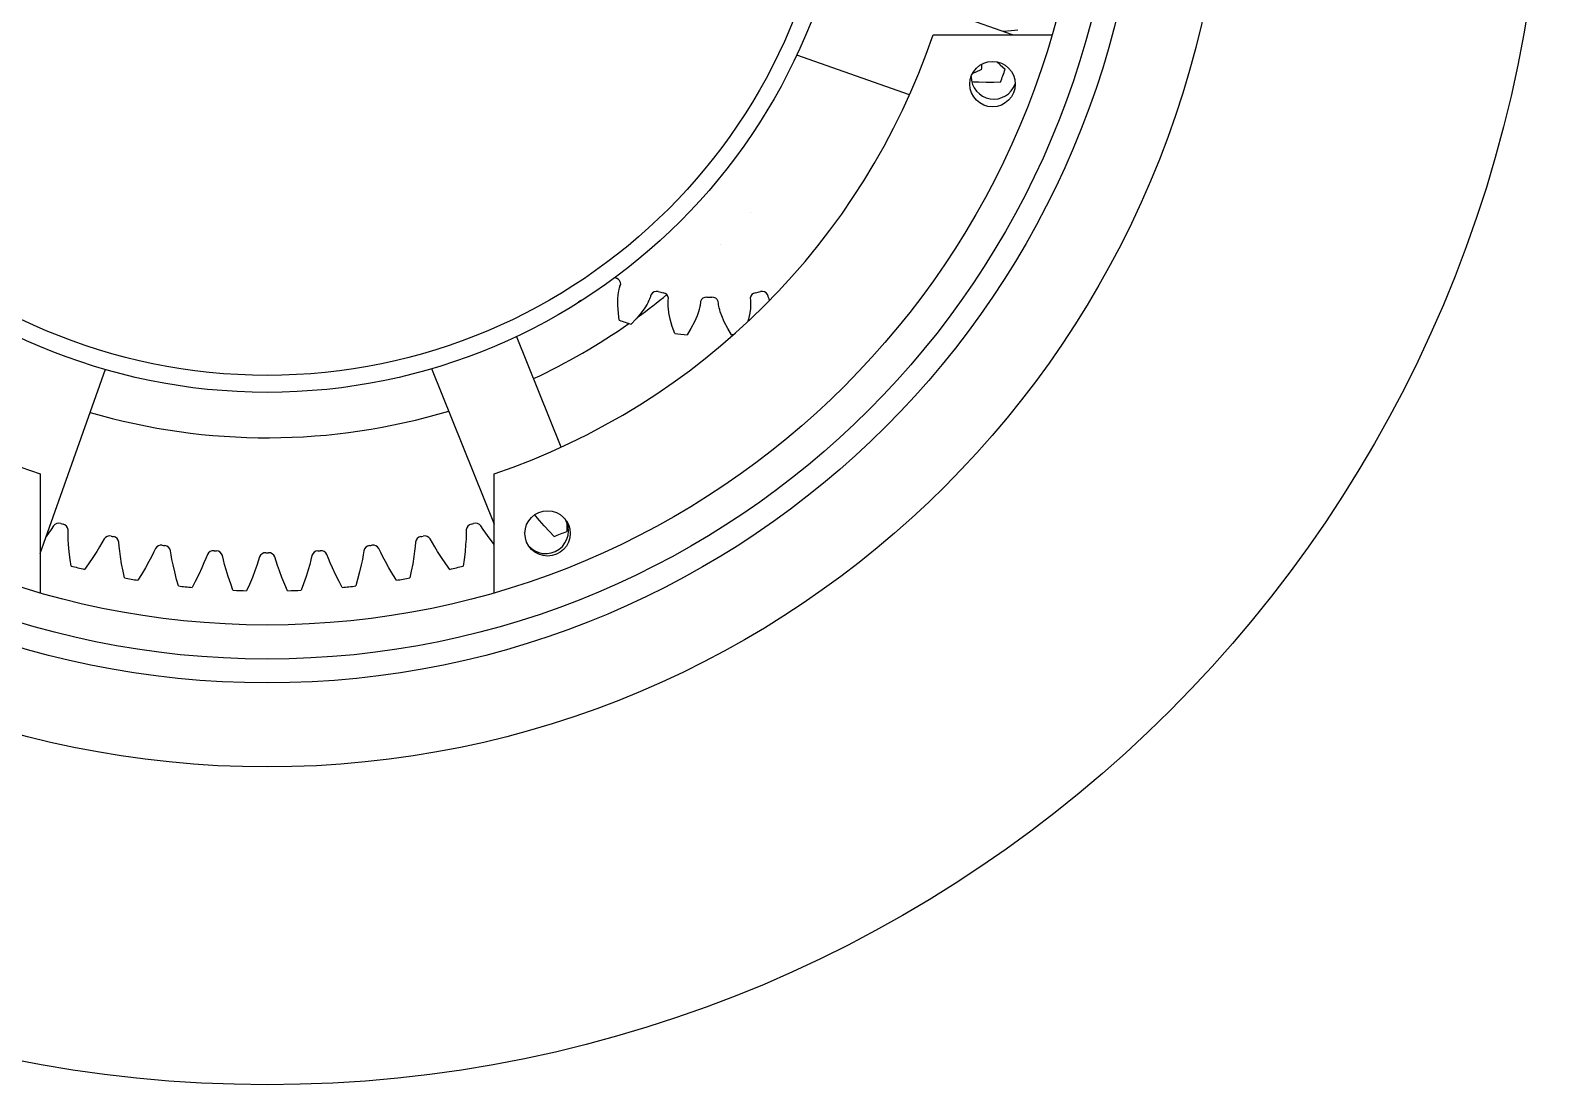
# Model space of a CAD drawing. Extents: x -3282 to 4846, y -1718 to 1845.
# Drawn here: x -2934.1 to -2667.4, y -1665.5 to -1479.7 of the extents above; entities that cross this region are included whole.
import ezdxf

# ---------------------------------------------------------------- set-up
doc = ezdxf.new("R2010")
doc.units = 0
doc.layers.get('0').update_dxf_attribs({"linetype": 'CONTINUOUS'})

msp = doc.modelspace()

# ---------------------------------------------------------------- linework, layer by layer
at = {"color": 4}
for p, q in [((-2761.011142, -1480.539019), (-2793.469324, -1469.057204)), ((-2775.024307, -1480.539019), (-2754.066666, -1480.539019)), ((-2799.087287, -1484.041464), (-2779.212503, -1491.072005)), ((-2840.602554, -1553.168205), (-2848.441005, -1533.642418)), ((-2932.395513, -1571.92339), (-2920.913698, -1539.465208)), ((-2863.402432, -1539.32115), (-2852.395513, -1566.739675)), ((-2932.395513, -1557.910225), (-2932.395513, -1578.867866)), ((-2852.395513, -1578.867866), (-2852.395513, -1557.910225))]:
    msp.add_line(p, q, dxfattribs=at)
at = {"color": 6}
for p, q in [((-2761.259795, -1479.859126), (-2762.619932, -1479.968973)), ((-2760.078471, -1479.734045), (-2761.259795, -1479.859126)), ((-2763.79171, -1485.294306), (-2763.19271, -1485.808025)), ((-2767.623707, -1487.190672), (-2768.088941, -1487.373766)), ((-2766.462913, -1486.643969), (-2767.623707, -1487.190672)), ((-2763.19271, -1485.808025), (-2762.310519, -1486.603582)), ((-2767.921912, -1488.864205), (-2768.189594, -1488.847293)), ((-2766.955353, -1488.904473), (-2767.921914, -1488.864205)), ((-2765.686554, -1488.925611), (-2766.955353, -1488.904473)), ((-2764.322067, -1488.910909), (-2765.686554, -1488.925611)), ((-2763.134895, -1488.868538), (-2764.322067, -1488.910909)), ((-2830.465561, -1526.006098), (-2830.405886, -1525.631151)), ((-2830.405886, -1525.631151), (-2830.404233, -1525.622)), ((-2830.404233, -1525.622), (-2830.360714, -1525.399445)), ((-2830.360714, -1525.399445), (-2830.345087, -1525.327124)), ((-2830.345087, -1525.327124), (-2830.288339, -1525.092333)), ((-2830.288339, -1525.092333), (-2830.240833, -1524.925178)), ((-2830.240833, -1524.925178), (-2830.215039, -1524.845139)), ((-2830.215041, -1524.845146), (-2830.087394, -1524.520717)), ((-2837.086138, -1527.370814), (-2837.491469, -1527.652325)), ((-2830.577519, -1528.212715), (-2830.564334, -1527.082397)), ((-2830.49516, -1529.56615), (-2830.577519, -1528.212715)), ((-2830.564334, -1527.082397), (-2830.50527, -1526.324099)), ((-2830.50527, -1526.324099), (-2830.465561, -1526.006098)), ((-2825.439718, -1527.969994), (-2825.837652, -1528.618189)), ((-2825.246847, -1527.617242), (-2825.43972, -1527.969998)), ((-2825.212528, -1527.551002), (-2825.246847, -1527.617242)), ((-2825.108776, -1527.342596), (-2825.212528, -1527.551002)), ((-2825.056233, -1527.231484), (-2825.108776, -1527.342596)), ((-2825.013172, -1527.136972), (-2825.056233, -1527.231484)), ((-2824.927798, -1526.937771), (-2825.013172, -1527.136972)), ((-2824.923907, -1526.928227), (-2824.927798, -1526.937771)), ((-2824.841019, -1526.710556), (-2824.923907, -1526.928227)), ((-2824.805213, -1526.602906), (-2824.841019, -1526.710556)), ((-2824.717787, -1526.265408), (-2824.805213, -1526.602906)), ((-2821.725649, -1527.835752), (-2821.725399, -1527.761761)), ((-2821.721945, -1528.062491), (-2821.725649, -1527.835752)), ((-2821.725399, -1527.761761), (-2821.718707, -1527.520303)), ((-2821.72166, -1528.071786), (-2821.721945, -1528.062491)), ((-2821.702074, -1528.450946), (-2821.72166, -1528.071786)), ((-2821.718707, -1527.520303), (-2821.706993, -1527.346924)), ((-2821.706993, -1527.346924), (-2821.698404, -1527.263271)), ((-2821.6748, -1528.770254), (-2821.702074, -1528.450946)), ((-2821.698404, -1527.263278), (-2821.640999, -1526.9194)), ((-2816.133711, -1528.423493), (-2816.156181, -1528.524893)), ((-2816.091619, -1528.210894), (-2816.133711, -1528.423493)), ((-2816.089797, -1528.20075), (-2816.091619, -1528.210894)), ((-2816.053977, -1527.970603), (-2816.089797, -1528.20075)), ((-2816.041335, -1527.85786), (-2816.053977, -1527.970603)), ((-2816.02599, -1527.509561), (-2816.041335, -1527.85786)), ((-2812.865119, -1527.85786), (-2812.880464, -1527.509561)), ((-2812.856129, -1527.941464), (-2812.865119, -1527.857853)), ((-2812.831539, -1528.11349), (-2812.856129, -1527.941464)), ((-2812.787883, -1528.351063), (-2812.831539, -1528.11349)), ((-2812.772744, -1528.423489), (-2812.787883, -1528.351063)), ((-2812.721979, -1528.644503), (-2812.772744, -1528.423489)), ((-2807.265455, -1526.9194), (-2807.208049, -1527.263278)), ((-2807.198934, -1528.36955), (-2807.231654, -1528.770256)), ((-2807.208049, -1527.263278), (-2807.196975, -1527.376186)), ((-2807.194525, -1528.295077), (-2807.198934, -1528.36955)), ((-2807.196975, -1527.376186), (-2807.184162, -1527.608751)), ((-2807.184508, -1528.062489), (-2807.194525, -1528.295077)), ((-2807.181701, -1527.939613), (-2807.184508, -1528.062489)), ((-2807.184162, -1527.608751), (-2807.183834, -1527.619052)), ((-2807.183834, -1527.619052), (-2807.180804, -1527.835757)), ((-2807.180804, -1527.835757), (-2807.181701, -1527.939613)), ((-2804.101241, -1526.602906), (-2804.188666, -1526.265408)), ((-2804.075065, -1526.682813), (-2804.101243, -1526.602899)), ((-2804.015247, -1526.845968), (-2804.075065, -1526.682813)), ((-2803.92315, -1527.069273), (-2804.015247, -1526.845968)), ((-2803.893284, -1527.136968), (-2803.92315, -1527.069273)), ((-2803.826603, -1527.280384), (-2803.893284, -1527.136968)), ((-2830.333919, -1530.839071), (-2830.49516, -1529.56615)), ((-2827.353528, -1530.586928), (-2828.23218, -1531.521968)), ((-2826.491369, -1529.540385), (-2827.353528, -1530.586928)), ((-2825.837652, -1528.618189), (-2826.491369, -1529.540385)), ((-2821.574914, -1529.524262), (-2821.674799, -1528.770255)), ((-2821.352804, -1530.632621), (-2821.574914, -1529.524262)), ((-2820.99085, -1531.939357), (-2821.352804, -1530.632621)), ((-2817.079909, -1531.081721), (-2817.705639, -1532.284646)), ((-2816.632211, -1530.043761), (-2817.079909, -1531.081721)), ((-2816.377741, -1529.326995), (-2816.632211, -1530.043761)), ((-2816.262426, -1528.941852), (-2816.377742, -1529.326999)), ((-2816.242629, -1528.869923), (-2816.262426, -1528.941852)), ((-2816.184474, -1528.644501), (-2816.242629, -1528.869923)), ((-2816.156181, -1528.524893), (-2816.184474, -1528.644501)), ((-2812.719767, -1528.653536), (-2812.721979, -1528.644503)), ((-2812.621778, -1529.020338), (-2812.719767, -1528.653536)), ((-2812.528712, -1529.326998), (-2812.621778, -1529.020338)), ((-2812.274242, -1530.043761), (-2812.528711, -1529.326998)), ((-2811.826545, -1531.081721), (-2812.274242, -1530.043761)), ((-2811.200814, -1532.284646), (-2811.826545, -1531.081721)), ((-2807.553649, -1530.632621), (-2807.65467, -1530.997328)), ((-2807.331539, -1529.524262), (-2807.553649, -1530.632621)), ((-2807.231654, -1528.770252), (-2807.331539, -1529.524262)), ((-2820.568478, -1533.150937), (-2820.99085, -1531.939357)), ((-2817.705639, -1532.284646), (-2818.370684, -1533.381936)), ((-2810.53577, -1533.381935), (-2811.200814, -1532.284646)), ((-2845.019029, -1565.376793), (-2845.238704, -1565.099483)), ((-2844.4022, -1566.122031), (-2845.01903, -1565.376791)), ((-2930.948346, -1568.377509), (-2931.329334, -1568.909385)), ((-2930.482666, -1567.697016), (-2930.948348, -1568.377511)), ((-2930.059964, -1567.051427), (-2930.482666, -1567.697016)), ((-2927.479248, -1568.558233), (-2927.495609, -1567.786749)), ((-2857.295417, -1567.786744), (-2857.311778, -1568.558232)), ((-2854.30836, -1567.697017), (-2854.731059, -1567.051431)), ((-2853.842679, -1568.377511), (-2854.30836, -1567.697017)), ((-2853.279337, -1569.163961), (-2853.84268, -1568.377509)), ((-2843.568916, -1567.079076), (-2844.4022, -1566.122031)), ((-2842.644971, -1568.08325), (-2843.568916, -1567.079076)), ((-2841.81911, -1568.937139), (-2842.644971, -1568.08325)), ((-2839.593604, -1566.423182), (-2839.583391, -1566.846291)), ((-2839.583391, -1566.846291), (-2839.584304, -1568.034219)), ((-2927.444935, -1569.382098), (-2927.479248, -1568.558233)), ((-2927.383949, -1570.347571), (-2927.444935, -1569.382096)), ((-2927.272346, -1571.611629), (-2927.383949, -1570.347571)), ((-2921.936871, -1570.755411), (-2922.443983, -1571.579247)), ((-2921.519794, -1570.044091), (-2921.936872, -1570.755413)), ((-2921.143156, -1569.370589), (-2921.519794, -1570.044091)), ((-2918.463617, -1570.693702), (-2918.533754, -1569.925239)), ((-2918.371917, -1571.513167), (-2918.463617, -1570.693702)), ((-2912.086292, -1571.062095), (-2912.415031, -1571.76023)), ((-2872.375994, -1571.760231), (-2872.704731, -1571.0621)), ((-2866.327409, -1570.693702), (-2866.419109, -1571.513167)), ((-2866.257271, -1569.925234), (-2866.327409, -1570.693702)), ((-2863.271232, -1570.044092), (-2863.647867, -1569.370593)), ((-2862.854154, -1570.755413), (-2863.271232, -1570.044092)), ((-2862.347045, -1571.579244), (-2862.854155, -1570.75541)), ((-2857.407077, -1570.347575), (-2857.518677, -1571.611599)), ((-2857.346091, -1569.382096), (-2857.407077, -1570.347575)), ((-2857.311778, -1568.558232), (-2857.346091, -1569.382098)), ((-2852.514843, -1570.176802), (-2853.279337, -1569.163961)), ((-2852.395513, -1570.326192), (-2852.514843, -1570.176802)), ((-2927.115097, -1572.967104), (-2927.272346, -1571.611629)), ((-2926.948865, -1574.143344), (-2927.115097, -1572.967104)), ((-2923.911161, -1573.765935), (-2924.610146, -1574.726452)), ((-2923.135944, -1572.64292), (-2923.911161, -1573.765935)), ((-2922.443983, -1571.579247), (-2923.135944, -1572.64292)), ((-2918.243732, -1572.472034), (-2918.371918, -1571.513165)), ((-2918.044224, -1573.725228), (-2918.243732, -1572.472034)), ((-2917.792805, -1575.066432), (-2918.044224, -1573.725228)), ((-2913.229883, -1573.356114), (-2913.845959, -1574.465466)), ((-2912.781474, -1572.498911), (-2913.229883, -1573.356114)), ((-2912.415031, -1571.76023), (-2912.781475, -1572.498913)), ((-2909.320984, -1572.195071), (-2909.444556, -1571.433372)), ((-2909.172345, -1573.006143), (-2909.320984, -1572.195071)), ((-2908.977585, -1573.953733), (-2909.172346, -1573.006141)), ((-2903.526758, -1573.599516), (-2903.914279, -1574.485911)), ((-2903.212736, -1572.837073), (-2903.526759, -1573.599518)), ((-2902.933497, -1572.117707), (-2903.212736, -1572.837073)), ((-2900.095893, -1573.055025), (-2900.272297, -1572.303801)), ((-2899.891038, -1573.853752), (-2900.095893, -1573.055025)), ((-2893.95774, -1573.269373), (-2894.217812, -1574.051866)), ((-2893.729361, -1572.532281), (-2893.95774, -1573.269373)), ((-2890.833286, -1573.269374), (-2891.061663, -1572.532286)), ((-2890.573214, -1574.051866), (-2890.833286, -1573.269374)), ((-2884.695133, -1573.055024), (-2884.899988, -1573.853752)), ((-2884.518728, -1572.303796), (-2884.695133, -1573.055024)), ((-2881.57829, -1572.837074), (-2881.857527, -1572.117712)), ((-2881.264268, -1573.599518), (-2881.57829, -1572.837074)), ((-2880.876749, -1574.485908), (-2881.264269, -1573.599516)), ((-2875.61868, -1573.006141), (-2875.813441, -1573.953736)), ((-2875.470042, -1572.19507), (-2875.618681, -1573.006143)), ((-2875.346469, -1571.433367), (-2875.470042, -1572.19507)), ((-2872.009551, -1572.498913), (-2872.375994, -1571.760231)), ((-2871.561145, -1573.356111), (-2872.009553, -1572.498911)), ((-2870.945051, -1574.465493), (-2871.561145, -1573.356111)), ((-2866.746797, -1573.725198), (-2866.998221, -1575.066432)), ((-2866.547294, -1572.472038), (-2866.746797, -1573.725198)), ((-2866.419108, -1571.513165), (-2866.547294, -1572.472038)), ((-2861.655065, -1572.642946), (-2862.347045, -1571.579244)), ((-2860.879865, -1573.765935), (-2861.655065, -1572.642946)), ((-2860.18088, -1574.726452), (-2860.879865, -1573.765935)), ((-2857.67593, -1572.967104), (-2857.842161, -1574.143344)), ((-2857.518677, -1571.611599), (-2857.67593, -1572.967104)), ((-2917.544928, -1576.22821), (-2917.792805, -1575.066432)), ((-2914.54095, -1575.639822), (-2915.17123, -1576.646757)), ((-2913.845959, -1574.465466), (-2914.54095, -1575.639822)), ((-2908.691145, -1575.189957), (-2908.977585, -1573.953733)), ((-2908.346781, -1576.510355), (-2908.691145, -1575.189957)), ((-2904.45147, -1575.635535), (-2905.062849, -1576.85551)), ((-2903.914279, -1574.485911), (-2904.45147, -1575.635535)), ((-2899.630652, -1574.785448), (-2899.891039, -1573.85375)), ((-2899.258675, -1575.99868), (-2899.630652, -1574.785448)), ((-2898.823043, -1577.29184), (-2899.258675, -1575.99868)), ((-2894.998246, -1576.147428), (-2895.523035, -1577.407079)), ((-2894.542557, -1574.963131), (-2894.998246, -1576.147428)), ((-2894.217811, -1574.051864), (-2894.542557, -1574.963131)), ((-2890.24847, -1574.963128), (-2890.573215, -1574.051864)), ((-2889.792768, -1576.147457), (-2890.24847, -1574.963128)), ((-2889.267991, -1577.407079), (-2889.792768, -1576.147457)), ((-2885.532342, -1575.99865), (-2885.967983, -1577.29184)), ((-2885.160375, -1574.785451), (-2885.532342, -1575.99865)), ((-2884.899987, -1573.85375), (-2885.160375, -1574.785451)), ((-2880.339542, -1575.635563), (-2880.876749, -1574.485908)), ((-2879.728177, -1576.85551), (-2880.339542, -1575.635563)), ((-2876.099874, -1575.189927), (-2876.444245, -1576.510355)), ((-2875.813441, -1573.953736), (-2876.099874, -1575.189927)), ((-2870.250076, -1575.639822), (-2870.945051, -1574.465493)), ((-2869.619796, -1576.646757), (-2870.250076, -1575.639822)), ((-2866.998221, -1575.066432), (-2867.246098, -1576.22821)), ((-2908.018466, -1577.652013), (-2908.346781, -1576.510355)), ((-2905.062849, -1576.85551), (-2905.621354, -1577.903959)), ((-2898.41589, -1578.407815), (-2898.823043, -1577.29184)), ((-2895.523035, -1577.407079), (-2896.007043, -1578.491933)), ((-2888.783983, -1578.491933), (-2889.267991, -1577.407079)), ((-2885.967983, -1577.29184), (-2886.375136, -1578.407815)), ((-2879.169672, -1577.90396), (-2879.728177, -1576.85551)), ((-2876.444245, -1576.510355), (-2876.77256, -1577.652013))]:
    msp.add_line(p, q, dxfattribs=at)
for p, q in [((-2807.266768, -1511.771713), (-2807.265839, -1511.770603)), ((-2812.475331, -1517.569951), (-2812.474122, -1517.568697))]:
    msp.add_line(p, q)
msp.add_circle((-2892.395513, -1440.539019), 225)
for radius in [169, 154.196077]:
    msp.add_circle((-2892.395513, -1440.539019), radius, dxfattribs=at)
at = {"color": 4}
for centre, radius in [((-2892.395513, -1440.539019), 150), ((-2892.395513, -1440.539019), 144), ((-2892.395513, -1440.539019), 103), ((-2892.395513, -1440.539019), 100), ((-2764.543444, -1489.221694), 4), ((-2842.97021, -1568.391088), 4)]:
    msp.add_circle(centre, radius, dxfattribs=at)
for centre, radius, start, end in [((-2892.395513, -1440.539019), 124, 198.819063, 251.180937), ((-2892.395513, -1440.539019), 124, 288.819063, 341.180937), ((-2764.314581, -1487.856238), 4, 180.463829, 340.519186), ((-2843.290936, -1567.945396), 4, 219.809971, 31.972818), ((-2843.290936, -1567.945396), 4, 182.908925, 182.943691)]:
    msp.add_arc(centre, radius, start, end, dxfattribs=at)
at = {"color": 6}
for centre, radius, start, end in [((-2814.450194, -1485.539019), 48, 358.680946, 359.799158), ((-2892.395344, -1440.53908), 138, 339.499628, 340.500372), ((-2814.453227, -1485.539019), 41.25, 246.175636, 246.625272), ((-2831.210655, -1524.458198), 1.125, 356.814253, 69.619877), ((-2823.772302, -1526.875065), 1.125, 74.380123, 147.185747), ((-2814.453227, -1485.539019), 41.25, 257.374728, 258.625272), ((-2814.453227, -1485.539019), 41.25, 281.374728, 282.625272), ((-2805.134152, -1526.875065), 1.125, 32.814253, 105.619877), ((-2814.454743, -1485.541645), 48, 241.284873, 241.319054), ((-2822.752713, -1527.091785), 1.125, 8.814253, 81.619877), ((-2814.97441, -1527.909318), 1.125, 86.380123, 159.185747), ((-2814.453227, -1485.539019), 41.25, 269.374728, 270.625272), ((-2813.932043, -1527.909318), 1.125, 20.814253, 93.619877), ((-2806.15374, -1527.091785), 1.125, 98.380123, 171.185747), ((-2814.454164, -1485.541903), 48, 250.680946, 253.319054), ((-2814.453544, -1485.542035), 48, 262.680946, 265.319054), ((-2814.45291, -1485.542035), 48, 274.680946, 275.105779), ((-2929.146689, -1567.708355), 1.125, 70.7388, 144.272087), ((-2892.395513, -1440.539019), 131.25, 253.907943, 254.092057), ((-2928.618229, -1567.859888), 1.125, 3.727634, 77.261213), ((-2856.172797, -1567.859888), 1.125, 102.7388, 176.272087), ((-2892.395513, -1440.539019), 131.25, 285.907943, 286.092057), ((-2855.644337, -1567.708355), 1.125, 35.727634, 109.261213), ((-2892.395446, -1440.539186), 138, 291.499628, 292.500372), ((-2920.186281, -1569.962209), 1.125, 74.7388, 148.272087), ((-2892.395513, -1440.539019), 131.25, 257.907943, 258.092057), ((-2919.648537, -1570.07651), 1.125, 7.727634, 81.261213), ((-2911.090478, -1571.585527), 1.125, 78.7388, 152.272087), ((-2892.395513, -1440.539019), 131.25, 261.907943, 262.092057), ((-2910.546072, -1571.662038), 1.125, 11.727634, 85.261213), ((-2874.244954, -1571.662038), 1.125, 94.7388, 168.272087), ((-2892.395513, -1440.539019), 131.25, 277.907943, 278.092057), ((-2873.700547, -1571.585527), 1.125, 27.727634, 101.261213), ((-2865.142489, -1570.07651), 1.125, 98.7388, 172.272087), ((-2892.395513, -1440.539019), 131.25, 281.907943, 282.092057), ((-2864.604745, -1569.962209), 1.125, 31.727634, 105.261213), ((-2901.903596, -1572.570399), 1.125, 82.7388, 156.272087), ((-2892.395513, -1440.539019), 131.25, 265.907943, 266.092057), ((-2901.355178, -1572.608748), 1.125, 15.727634, 89.261213), ((-2892.670391, -1572.912028), 1.125, 86.7388, 160.272087), ((-2892.395513, -1440.539019), 131.25, 269.907943, 270.092057), ((-2892.120634, -1572.912028), 1.125, 19.727634, 93.261213), ((-2883.435847, -1572.608748), 1.125, 90.7388, 164.272087), ((-2892.395513, -1440.539019), 131.25, 273.907943, 274.092057), ((-2882.88743, -1572.570399), 1.125, 23.727634, 97.261213), ((-2892.395557, -1440.539193), 138, 255.499628, 256.500372), ((-2892.395544, -1440.539196), 138, 259.499628, 260.500372), ((-2892.395482, -1440.539196), 138, 279.499628, 280.500372), ((-2892.39547, -1440.539193), 138, 283.499628, 284.500372), ((-2892.395532, -1440.539198), 138, 263.499628, 264.500372), ((-2892.395519, -1440.539199), 138, 267.499628, 268.500372), ((-2892.395507, -1440.539199), 138, 271.499628, 272.500372), ((-2892.395494, -1440.539198), 138, 275.499628, 276.500372)]:
    msp.add_arc(centre, radius, start, end, dxfattribs=at)
for start, end in [(306.113034, 309.395992), (295.0271, 305.037759), (253.673798, 286.755647)]:
    msp.add_arc((-2892.395513, -1440.539019), 111, start, end)

doc.saveas('drawing.dxf')
